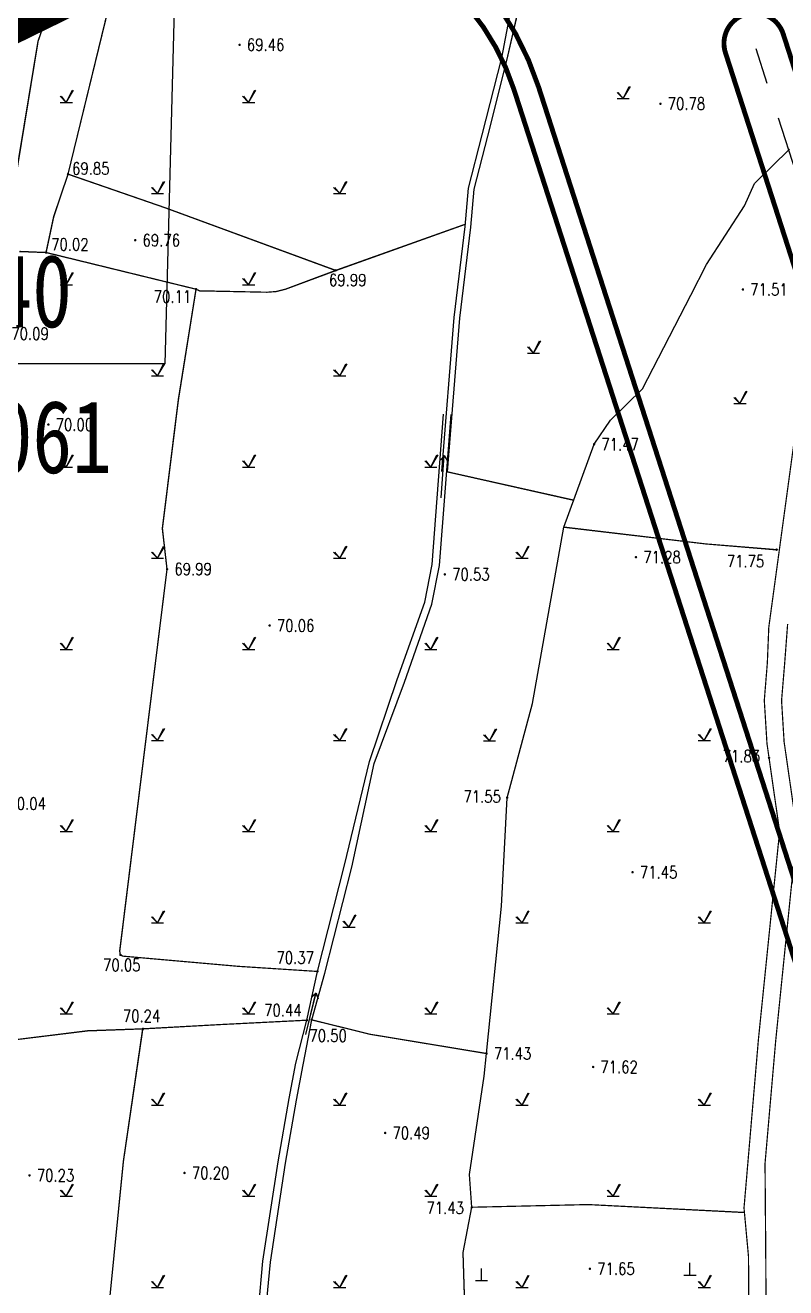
# Model space of a CAD drawing. Extents: x 10519 to 17598, y -625 to 2857.
# Drawn here: x 13900.7 to 13963.3, y 422 to 525.9 of the extents above; entities that cross this region are included whole.
import ezdxf
from ezdxf.enums import TextEntityAlignment as Align

# ---------------------------------------------------------------- set-up
doc = ezdxf.new("R2010")
doc.units = 0
doc.header["$MEASUREMENT"] = 0
for name, pattern in [('CENTER', [2, 1.25, -0.25, 0.25, -0.25]), ('CENTERX2', [4, 2.5, -0.5, 0.5, -0.5]), ('L94', [8, 5, -1.5, 0, -1.5]), ('X3', [5, 4, -1])]:
    doc.linetypes.add(name, pattern=pattern)
doc.layers.get('0').update_dxf_attribs({"linetype": 'CONTINUOUS'})
for name, color, linetype in [('00000衢化东路中线', 1, 'CENTER'), ('00000道路边线', 2, 'CONTINUOUS'), ('0000原地形', 252, 'CONTINUOUS'), ('ASSIST', 252, 'CONTINUOUS'), ('DM-坐标', 7, 'CONTINUOUS'), ('GCD', 224, 'CONTINUOUS'), ('JZD', 1, 'CONTINUOUS')]:
    doc.layers.add(name, color=color, linetype=linetype)
doc.styles.add('DIMST', font='SimSun.ttf', dxfattribs={"width": 0.8})
doc.styles.add('HZ', font='txt8.shx', dxfattribs={"width": 0.8, "bigfont": 'hz.shx'})
doc.linetypes.add('10421', pattern='A,2,[150,AAA.SHX,S=1,R=0,X=0,Y=1],1e-11', length=2)

# ---------------------------------------------------------------- blocks, each defined once
blk = doc.blocks.new('GC200')
at = {"linetype": 'Continuous', "const_width": 0.2, "flags": 128}
blk.add_lwpolyline([(-0.1, 0, 1), (0.1, 0, 1)], format="xyb", close=True, dxfattribs=at)
blk = doc.blocks.new('GC111')
for p, q in [((-1, 0), (1, 0)), ((0, 0), (0, 2))]:
    blk.add_line(p, q)
blk = doc.blocks.new('gc123')
for p, q in [((-1, 0), (1, 0)), ((0, 0), (-0.8, 1)), ((0, 0), (1.2, 2))]:
    blk.add_line(p, q)
blk = doc.blocks.new('gc086')
for p, q in [((0, 0), (7, 0)), ((7, 0), (6.18, 0.57)), ((7, 0), (6.18, -0.57))]:
    blk.add_line(p, q)

msp = doc.modelspace()

# ---------------------------------------------------------------- linework, layer by layer
at = {"layer": '00000衢化东路中线', "color": 6, "linetype": 'CENTERX2', "ltscale": 6}
msp.add_line((13996.71, 412.62), (13808.05, 997.85), dxfattribs=at)
at = {"layer": '00000道路边线', "const_width": 0.4}
for points in [[(13949.57, 7.08), (13982.27, 5.63, 0.427199), (14008.38, 30.61), (14008.38, 223.92, 0.078123), (13979.58, 407.1), (13942.92, 520.81, 0.456777), (13908.14, 535.6), (13803.04, 484.18), (13650.73, 409.67, -0.033896), (13609.6, 392.18), (12970.08, 170, 0.48251), (12960.76, 143.41, -0.48251), (12970.08, 170)], [(14006.38, 20.81), (14006.38, 223.92, 0.078123), (13977.68, 406.48), (13940.89, 520.61, 0.456777), (13913.06, 532.44), (13804.06, 479.12), (13652.96, 405.2, -0.033868), (13611.24, 387.46)], [(13958.29, 523.65), (13994.33, 411.85, -0.078123), (14023.88, 223.92), (14023.88, 36.68, 1), (14028.88, 36.68), (14028.88, 223.92, 0.078123), (13999.09, 413.39), (13963.05, 525.18, 1.000006), (13958.29, 523.65)]]:
    msp.add_lwpolyline(points, format="xyb", dxfattribs=at)
at = {"layer": '0000原地形', "linetype": 'Continuous'}
for p, q in [((13901.73, 524.59, 69.82), (13907.08, 540.07, 69.82)), ((13904.19, 513.66, 70.01), (13908.36, 530.73, 70.01)), ((13939.88, 523.23), (13940.81, 528.17)), ((13939.88, 523.23), (13940.81, 528.17)), ((13940.34, 523.12, 70.22), (13941.5, 528.25, 70.22)), ((13940.34, 523.12, 70.22), (13941.5, 528.25, 70.22)), ((13899.03, 508.12, 70.08), (13901.73, 524.59, 70.08)), ((13938.28, 516.9), (13939.88, 523.23)), ((13938.28, 516.9), (13939.88, 523.23)), ((13938.73, 516.79, 70.22), (13940.34, 523.12, 70.22)), ((13938.73, 516.79, 70.22), (13940.34, 523.12, 70.22)), ((13937.15, 512.51), (13938.28, 516.9)), ((13937.15, 512.51), (13938.28, 516.9)), ((13937.61, 512.43, 70.22), (13938.73, 516.79, 70.22)), ((13937.61, 512.43, 70.22), (13938.73, 516.79, 70.22)), ((13903.02, 510.16, 70.01), (13904.19, 513.66, 70.01)), ((13904.19, 513.66, 69.85), (13912.22, 510.88, 69.85)), ((13936.88, 509.35), (13937.15, 512.51)), ((13936.88, 509.35), (13937.15, 512.51)), ((13937.34, 509.3, 70.22), (13937.61, 512.43, 70.22)), ((13937.34, 509.3, 70.22), (13937.61, 512.43, 70.22)), ((13902.39, 507.21, 70.01), (13903.02, 510.16, 70.01)), ((13912.22, 510.88, 69.85), (13926.22, 505.74, 69.85)), ((13926.22, 505.74, 69.95), (13936.89, 509.54, 69.95)), ((13935.98, 501.86), (13936.88, 509.35)), ((13935.98, 501.86), (13936.88, 509.35)), ((13936.44, 501.81, 70.22), (13937.34, 509.3, 70.22)), ((13936.44, 501.81, 70.22), (13937.34, 509.3, 70.22)), ((13900.2, 507.3, 70.01), (13902.39, 507.21, 70.01)), ((13902.39, 507.21, 70.01), (13914.73, 504.19, 70.01)), ((13922.08, 504.19, 69.95), (13926.22, 505.74, 69.95)), ((13913.28, 495.11, 69.95), (13914.73, 504.19, 69.95)), ((13914.73, 504.19, 69.95), (13915.01, 504.06, 69.95)), ((13915.01, 504.06, 69.95), (13920.57, 503.94, 69.95)), ((13920.57, 503.94, 69.95), (13921.32, 504, 69.95)), ((13921.32, 504, 69.95), (13922.08, 504.19, 69.95)), ((13934.96, 489.2), (13935.98, 501.86)), ((13934.96, 489.2), (13935.98, 501.86)), ((13935.43, 489.16, 70.22), (13936.44, 501.81, 70.22)), ((13935.43, 489.16, 70.22), (13936.44, 501.81, 70.22)), ((13911.96, 484.5, 69.95), (13913.28, 495.11, 69.95)), ((13934.15, 481.53, 71.14), (13935.09, 493.91, 71.14)), ((13934.77, 481.45), (13935.71, 493.87)), ((13935.43, 489.16, 70.22), (13945.79, 486.84, 70.22)), ((13935.43, 489.16, 70.22), (13945.79, 486.84, 70.22)), ((13912.34, 481.16, 70.37), (13911.96, 484.5, 70.37)), ((13944.98, 484.62, 71.46), (13956.69, 483.23, 71.46)), ((13944.98, 484.62, 71.46), (13956.69, 483.23, 71.46)), ((13956.69, 483.23, 71.46), (13962.51, 482.76, 71.46)), ((13956.69, 483.23, 71.46), (13962.51, 482.76, 71.46)), ((13908.45, 449.73, 70.37), (13912.34, 481.16, 70.37)), ((13933.54, 478.44, 71.14), (13934.15, 481.53, 71.14)), ((13934.14, 478.27), (13934.77, 481.45)), ((13931.28, 472.07, 71.14), (13933.54, 478.44, 71.14)), ((13931.87, 471.87), (13934.14, 478.27)), ((13928.99, 465.32, 71.14), (13931.28, 472.07, 71.14)), ((13929.39, 465.17), (13931.87, 471.87)), ((13926.93, 456.79, 71.14), (13928.99, 465.32, 71.14)), ((13927.54, 456.64), (13929.39, 465.17)), ((13924.72, 448.06, 71.14), (13926.93, 456.79, 71.14)), ((13925.33, 447.92), (13927.54, 456.64)), ((13908.5, 449.43, 70.37), (13908.45, 449.73, 70.37)), ((13908.68, 449.32, 70.37), (13908.5, 449.43, 70.37)), ((13918.21, 448.48, 70.37), (13908.68, 449.32, 70.37)), ((13924.72, 448.06, 70.37), (13918.21, 448.48, 70.37)), ((13923.85, 444.05, 71.14), (13924.72, 448.06, 71.14)), ((13924.24, 444.08), (13925.33, 447.92)), ((13910.35, 443.34, 70.37), (13916.73, 443.69, 70.37)), ((13916.73, 443.69, 70.37), (13923.85, 444.05, 70.37)), ((13922.94, 440.52, 71.14), (13923.85, 444.05, 71.14)), ((13923.55, 440.39), (13924.24, 444.08)), ((13924.24, 444.08), (13929.05, 442.89)), ((13897.91, 442.2, 70.37), (13905.8, 443.18, 70.37)), ((13905.8, 443.18, 70.37), (13910.35, 443.34, 70.37)), ((13908.75, 432.43, 68.77), (13910.35, 443.34, 68.77)), ((13929.05, 442.89), (13938.63, 441.31)), ((13922.38, 437.6, 71.14), (13922.94, 440.52, 71.14)), ((13923, 437.48), (13923.55, 440.39)), ((13921.47, 432.4, 71.14), (13922.38, 437.6, 71.14)), ((13922.09, 432.3), (13923, 437.48)), ((13907.59, 420.81, 68.77), (13908.75, 432.43, 68.77)), ((13920.23, 424.22, 71.14), (13921.47, 432.4, 71.14)), ((13920.85, 424.14), (13922.09, 432.3)), ((13937.42, 428.66, 71.4), (13947, 428.88, 71.4)), ((13947, 428.88, 71.4), (13959.9, 428.23, 71.4)), ((13919.86, 420.21, 71.14), (13920.23, 424.22, 71.14)), ((13920.48, 420.16), (13920.85, 424.14))]:
    msp.add_line(p, q, dxfattribs=at)
at = {"layer": '0000原地形'}
for p, q in [((13904.05, 519.56), (13904.55, 520.56)), ((13919.05, 519.56), (13919.55, 520.56)), ((13949.87, 519.87), (13950.37, 520.87)), ((13949.87, 519.87), (13950.37, 520.87)), ((13903.55, 520.06), (13904.05, 519.56)), ((13903.55, 519.56), (13904.55, 519.56)), ((13918.55, 520.06), (13919.05, 519.56)), ((13918.55, 519.56), (13919.55, 519.56)), ((13949.37, 520.37), (13949.87, 519.87)), ((13949.37, 520.37), (13949.87, 519.87)), ((13949.37, 519.87), (13950.37, 519.87)), ((13949.37, 519.87), (13950.37, 519.87)), ((13911.05, 512.56), (13911.55, 512.06)), ((13911.55, 512.06), (13912.05, 513.06)), ((13926.05, 512.56), (13926.55, 512.06)), ((13926.55, 512.06), (13927.05, 513.06)), ((13911.05, 512.06), (13912.05, 512.06)), ((13926.05, 512.06), (13927.05, 512.06)), ((13903.55, 505.06), (13904.05, 504.56)), ((13904.05, 504.56), (13904.55, 505.56)), ((13918.55, 505.06), (13919.05, 504.56)), ((13919.05, 504.56), (13919.55, 505.56)), ((13903.55, 504.56), (13904.55, 504.56)), ((13918.55, 504.56), (13919.55, 504.56)), ((13942.5, 498.94), (13943, 499.94)), ((13942.5, 498.94), (13943, 499.94)), ((13942, 499.44), (13942.5, 498.94)), ((13942, 499.44), (13942.5, 498.94)), ((13942, 498.94), (13943, 498.94)), ((13942, 498.94), (13943, 498.94)), ((13911.05, 497.56), (13911.55, 497.06)), ((13911.55, 497.06), (13912.05, 498.06)), ((13926.05, 497.56), (13926.55, 497.06)), ((13926.55, 497.06), (13927.05, 498.06)), ((13911.05, 497.06), (13912.05, 497.06)), ((13926.05, 497.06), (13927.05, 497.06)), ((13959.49, 494.79), (13959.99, 495.79)), ((13959.49, 494.79), (13959.99, 495.79)), ((13958.99, 495.29), (13959.49, 494.79)), ((13958.99, 495.29), (13959.49, 494.79)), ((13958.99, 494.79), (13959.99, 494.79)), ((13958.99, 494.79), (13959.99, 494.79)), ((13904.05, 489.56), (13904.55, 490.56)), ((13919.05, 489.56), (13919.55, 490.56)), ((13934.05, 489.56), (13934.55, 490.56)), ((13935.14, 490.52), (13934.83, 490.13)), ((13934.89, 487.03), (13935.14, 490.52)), ((13935.14, 490.52), (13935.4, 490.09)), ((13903.55, 490.06), (13904.05, 489.56)), ((13903.55, 489.56), (13904.55, 489.56)), ((13918.55, 490.06), (13919.05, 489.56)), ((13918.55, 489.56), (13919.55, 489.56)), ((13933.55, 490.06), (13934.05, 489.56)), ((13933.55, 489.56), (13934.55, 489.56)), ((13911.55, 482.06), (13912.05, 483.06)), ((13926.55, 482.06), (13927.05, 483.06)), ((13941.55, 482.06), (13942.05, 483.06)), ((13911.05, 482.56), (13911.55, 482.06)), ((13911.05, 482.06), (13912.05, 482.06)), ((13926.05, 482.56), (13926.55, 482.06)), ((13926.05, 482.06), (13927.05, 482.06)), ((13941.05, 482.56), (13941.55, 482.06)), ((13941.05, 482.06), (13942.05, 482.06)), ((13903.55, 475.06), (13904.05, 474.56)), ((13904.05, 474.56), (13904.55, 475.56)), ((13918.55, 475.06), (13919.05, 474.56)), ((13919.05, 474.56), (13919.55, 475.56)), ((13933.55, 475.06), (13934.05, 474.56)), ((13934.05, 474.56), (13934.55, 475.56)), ((13948.55, 475.06), (13949.05, 474.56)), ((13949.05, 474.56), (13949.55, 475.56)), ((13903.55, 474.56), (13904.55, 474.56)), ((13918.55, 474.56), (13919.55, 474.56)), ((13933.55, 474.56), (13934.55, 474.56)), ((13948.55, 474.56), (13949.55, 474.56)), ((13911.05, 467.56), (13911.55, 467.06)), ((13911.55, 467.06), (13912.05, 468.06)), ((13926.05, 467.56), (13926.55, 467.06)), ((13926.55, 467.06), (13927.05, 468.06)), ((13938.38, 467.53), (13938.88, 467.03)), ((13938.88, 467.03), (13939.38, 468.03)), ((13956.05, 467.56), (13956.55, 467.06)), ((13956.55, 467.06), (13957.05, 468.06)), ((13911.05, 467.06), (13912.05, 467.06)), ((13926.05, 467.06), (13927.05, 467.06)), ((13938.38, 467.03), (13939.38, 467.03)), ((13956.05, 467.06), (13957.05, 467.06)), ((13904.05, 459.56), (13904.55, 460.56)), ((13919.05, 459.56), (13919.55, 460.56)), ((13934.05, 459.56), (13934.55, 460.56)), ((13949.05, 459.56), (13949.55, 460.56)), ((13903.55, 460.06), (13904.05, 459.56)), ((13903.55, 459.56), (13904.55, 459.56)), ((13918.55, 460.06), (13919.05, 459.56)), ((13918.55, 459.56), (13919.55, 459.56)), ((13933.55, 460.06), (13934.05, 459.56)), ((13933.55, 459.56), (13934.55, 459.56)), ((13948.55, 460.06), (13949.05, 459.56)), ((13948.55, 459.56), (13949.55, 459.56)), ((13911.55, 452.06), (13912.05, 453.06)), ((13941.55, 452.06), (13942.05, 453.06)), ((13956.55, 452.06), (13957.05, 453.06)), ((13911.05, 452.56), (13911.55, 452.06)), ((13911.05, 452.06), (13912.05, 452.06)), ((13926.81, 452.21), (13927.31, 451.71)), ((13927.31, 451.71), (13927.81, 452.71)), ((13941.05, 452.56), (13941.55, 452.06)), ((13941.05, 452.06), (13942.05, 452.06)), ((13956.05, 452.56), (13956.55, 452.06)), ((13956.05, 452.06), (13957.05, 452.06)), ((13926.81, 451.71), (13927.81, 451.71)), ((13923.77, 442.86), (13924.6, 446.26)), ((13924.6, 446.26), (13924.23, 445.93)), ((13924.6, 446.26), (13924.78, 445.8)), ((13903.55, 445.06), (13904.05, 444.56)), ((13904.05, 444.56), (13904.55, 445.56)), ((13918.55, 445.06), (13919.05, 444.56)), ((13919.05, 444.56), (13919.55, 445.56)), ((13933.55, 445.06), (13934.05, 444.56)), ((13934.05, 444.56), (13934.55, 445.56)), ((13948.55, 445.06), (13949.05, 444.56)), ((13949.05, 444.56), (13949.55, 445.56)), ((13903.55, 444.56), (13904.55, 444.56)), ((13918.55, 444.56), (13919.55, 444.56)), ((13933.55, 444.56), (13934.55, 444.56)), ((13948.55, 444.56), (13949.55, 444.56)), ((13911.05, 437.56), (13911.55, 437.06)), ((13911.55, 437.06), (13912.05, 438.06)), ((13926.05, 437.56), (13926.55, 437.06)), ((13926.55, 437.06), (13927.05, 438.06)), ((13941.05, 437.56), (13941.55, 437.06)), ((13941.55, 437.06), (13942.05, 438.06)), ((13956.05, 437.56), (13956.55, 437.06)), ((13956.55, 437.06), (13957.05, 438.06)), ((13911.05, 437.06), (13912.05, 437.06)), ((13926.05, 437.06), (13927.05, 437.06)), ((13941.05, 437.06), (13942.05, 437.06)), ((13956.05, 437.06), (13957.05, 437.06)), ((13903.55, 430.06), (13904.05, 429.56)), ((13904.05, 429.56), (13904.55, 430.56)), ((13918.55, 430.06), (13919.05, 429.56)), ((13919.05, 429.56), (13919.55, 430.56)), ((13933.55, 430.06), (13934.05, 429.56)), ((13934.05, 429.56), (13934.55, 430.56)), ((13948.55, 430.06), (13949.05, 429.56)), ((13949.05, 429.56), (13949.55, 430.56)), ((13903.55, 429.56), (13904.55, 429.56)), ((13918.55, 429.56), (13919.55, 429.56)), ((13933.55, 429.56), (13934.55, 429.56)), ((13948.55, 429.56), (13949.55, 429.56)), ((13911.55, 422.06), (13912.05, 423.06)), ((13926.55, 422.06), (13927.05, 423.06)), ((13941.55, 422.06), (13942.05, 423.06)), ((13956.55, 422.06), (13957.05, 423.06)), ((13911.05, 422.56), (13911.55, 422.06)), ((13911.05, 422.06), (13912.05, 422.06)), ((13926.05, 422.56), (13926.55, 422.06)), ((13926.05, 422.06), (13927.05, 422.06)), ((13941.05, 422.56), (13941.55, 422.06)), ((13941.05, 422.06), (13942.05, 422.06)), ((13956.05, 422.56), (13956.55, 422.06)), ((13956.05, 422.06), (13957.05, 422.06))]:
    msp.add_line(p, q, dxfattribs=at)
at = {"layer": '0000原地形', "linetype": '10421'}
for p, q in [((13960.68, 512.9, 71.19), (13963.56, 515.71, 71.19)), ((13960.68, 512.9, 71.19), (13963.56, 515.71, 71.19)), ((13959.87, 511.05, 71.19), (13960.68, 512.9, 71.19)), ((13959.87, 511.05, 71.19), (13960.68, 512.9, 71.19)), ((13956.72, 506.23, 71.19), (13959.87, 511.05, 71.19)), ((13956.72, 506.23, 71.19), (13959.87, 511.05, 71.19)), ((13955.44, 503.7, 71.19), (13956.72, 506.23, 71.19)), ((13955.44, 503.7, 71.19), (13956.72, 506.23, 71.19)), ((13951.47, 495.98, 71.19), (13955.44, 503.7, 71.19)), ((13951.47, 495.98, 71.19), (13955.44, 503.7, 71.19)), ((13948.84, 493.42, 71.19), (13951.47, 495.98, 71.19)), ((13948.84, 493.42, 71.19), (13951.47, 495.98, 71.19)), ((13947.48, 491.43, 71.19), (13948.84, 493.42, 71.19)), ((13947.48, 491.43, 71.19), (13948.84, 493.42, 71.19)), ((13944.98, 484.62, 71.19), (13947.48, 491.43, 71.19)), ((13944.98, 484.62, 71.19), (13947.48, 491.43, 71.19)), ((13942.4, 470.11, 71.4), (13944.98, 484.62, 71.4)), ((13940.33, 462.35, 71.4), (13942.4, 470.11, 71.4)), ((13939.87, 453.44, 71.4), (13940.33, 462.35, 71.4)), ((13938.63, 441.31, 71.4), (13939.87, 453.44, 71.4)), ((13938.43, 439.45, 71.4), (13938.63, 441.31, 71.4)), ((13937.24, 431.36, 71.4), (13938.43, 439.45, 71.4)), ((13937.42, 428.66, 71.4), (13937.24, 431.36, 71.4)), ((13936.7, 424.95, 71.4), (13937.42, 428.66, 71.4)), ((13936.92, 417.86, 71.4), (13936.7, 424.95, 71.4))]:
    msp.add_line(p, q, dxfattribs=at)
at = {"layer": '0000原地形', "linetype": 'X3', "const_width": 0.1, "flags": 128}
msp.add_lwpolyline([(13961.86, 476.38), (13964.78, 497.79), (13967.26, 510.08), (13967.52, 512.05), (13967.38, 514.24)], dxfattribs=at)
msp.add_lwpolyline([(13961.86, 476.38), (13964.78, 497.79), (13967.26, 510.08), (13967.52, 512.05), (13967.38, 514.24)], dxfattribs=at)
at = {"layer": '0000原地形', "linetype": 'Continuous', "const_width": 0.1, "flags": 128}
msp.add_lwpolyline([(13937.07, 327.91), (13939.41, 331.67), (13944.07, 337.95), (13947.32, 342.38), (13948.92, 343.9), (13949.7, 345.82), (13950.11, 347.06), (13950.57, 349.2), (13951.32, 360.61), (13952.84, 367.98), (13953.69, 370.21), (13954.83, 374.43), (13955.79, 379.12), (13957.87, 391.44), (13959.41, 402.86), (13960.26, 413.14), (13960.19, 424.6), (13959.82, 428.6), (13961.01, 442.51), (13962.75, 459.58), (13961.71, 466.81), (13961.49, 470.36), (13961.74, 473.44), (13961.86, 476.38)], dxfattribs=at)
msp.add_lwpolyline([(13937.07, 327.91), (13939.41, 331.67), (13944.07, 337.95), (13947.32, 342.38), (13948.92, 343.9), (13949.7, 345.82), (13950.11, 347.06), (13950.57, 349.2), (13951.32, 360.61), (13952.84, 367.98), (13953.69, 370.21), (13954.83, 374.43), (13955.79, 379.12), (13957.87, 391.44), (13959.41, 402.86), (13960.26, 413.14), (13960.19, 424.6), (13959.82, 428.6), (13961.01, 442.51), (13962.75, 459.58), (13961.71, 466.81), (13961.49, 470.36), (13961.74, 473.44), (13961.86, 476.38)], dxfattribs=at)
at = {"layer": '0000原地形', "linetype": 'X3', "const_width": 0.1, "elevation": 71.61, "flags": 128}
msp.add_lwpolyline([(13938.28, 327.16), (13940.58, 330.87), (13945.19, 337.06), (13948.7, 341.22), (13950.17, 343.2), (13951.03, 345.33), (13951.48, 346.69), (13951.98, 349), (13952.73, 360.41), (13954.2, 367.58), (13955.04, 369.77), (13956.21, 374.1), (13957.19, 378.86), (13959.28, 391.23), (13960.62, 402.09), (13961.68, 413.08), (13961.61, 424.61), (13961.55, 432.26), (13962.43, 442.38), (13964.18, 459.61), (13963.12, 466.95), (13962.91, 470.35), (13963.16, 473.33), (13963.41, 476.64)], dxfattribs=at)
msp.add_lwpolyline([(13938.28, 327.16), (13940.58, 330.87), (13945.19, 337.06), (13948.7, 341.22), (13950.17, 343.2), (13951.03, 345.33), (13951.48, 346.69), (13951.98, 349), (13952.73, 360.41), (13954.2, 367.58), (13955.04, 369.77), (13956.21, 374.1), (13957.19, 378.86), (13959.28, 391.23), (13960.62, 402.09), (13961.68, 413.08), (13961.61, 424.61), (13961.55, 432.26), (13962.43, 442.38), (13964.18, 459.61), (13963.12, 466.95), (13962.91, 470.35), (13963.16, 473.33), (13963.41, 476.64)], dxfattribs=at)
at = {"layer": 'ASSIST', "color": 252, "flags": 128}
for points in [[(13934.96, 489.2), (13935.98, 501.86), (13936.88, 509.35), (13937.15, 512.51), (13938.28, 516.9), (13939.88, 523.23), (13940.81, 528.17), (13941.16, 532.13), (13940.49, 539.49), (13940.83, 546.77), (13941.51, 552.22), (13946.11, 564.12)], [(13944.98, 484.62), (13947.48, 491.43), (13948.84, 493.42), (13951.47, 495.98), (13955.44, 503.7), (13956.72, 506.23), (13959.87, 511.05), (13960.68, 512.9), (13963.56, 515.71)], [(13931.35, 380.15), (13921.19, 383.83), (13921.52, 389.83), (13921.63, 395.8), (13921.43, 401.97), (13920.31, 408.87), (13920.1, 414.29), (13920.48, 420.16), (13920.85, 424.14), (13922.09, 432.3), (13923, 437.48), (13923.55, 440.39), (13924.24, 444.08), (13925.33, 447.92), (13927.54, 456.64), (13929.39, 465.17), (13931.87, 471.87), (13934.14, 478.27), (13934.77, 481.45), (13935.71, 493.87)], [(13930.39, 375.37), (13932.98, 380.66), (13934.31, 388.14), (13935.14, 395.83), (13935.63, 401.6), (13935.6, 407.64), (13936.88, 413.12), (13936.92, 417.86), (13936.7, 424.95), (13937.42, 428.66), (13937.24, 431.36), (13938.43, 439.45), (13938.63, 441.31), (13939.87, 453.44), (13940.33, 462.35), (13942.4, 470.11), (13944.98, 484.62)]]:
    msp.add_lwpolyline(points, dxfattribs=at)
for points, elevation in [([(13935.43, 489.16), (13936.44, 501.81), (13937.34, 509.3), (13937.61, 512.43), (13938.73, 516.79), (13940.34, 523.12), (13941.5, 528.25), (13941.63, 532.14), (13940.96, 539.5), (13941.3, 546.73), (13941.96, 552.11), (13946.55, 563.95)], 70.22), ([(13919.86, 420.21), (13920.23, 424.22), (13921.47, 432.4), (13922.38, 437.6), (13922.94, 440.52), (13923.85, 444.05), (13924.72, 448.06), (13926.93, 456.79), (13928.99, 465.32), (13931.28, 472.07), (13933.54, 478.44), (13934.15, 481.53), (13935.09, 493.91)], 71.14)]:
    msp.add_lwpolyline(points, dxfattribs=dict(at, elevation=elevation))
at = {"layer": 'ASSIST', "color": 252, "const_width": 0.1, "flags": 128}
for points, elevation in [([(13901.73, 524.59), (13907.08, 540.07), (13910.42, 550.94)], 69.82), ([(13902.39, 507.21), (13903.02, 510.16), (13904.19, 513.66), (13908.36, 530.73), (13910.52, 538.9)], 70.01), ([(13899.14, 507.65), (13899.03, 508.12), (13901.73, 524.59)], 70.08), ([(13904.19, 513.66), (13912.22, 510.88), (13926.22, 505.74)], 69.85), ([(13911.96, 484.5), (13913.28, 495.11), (13914.73, 504.19), (13915.01, 504.06), (13920.57, 503.94), (13921.32, 504), (13922.08, 504.19), (13926.22, 505.74), (13936.89, 509.54)], 69.95), ([(13900.2, 507.3), (13902.39, 507.21), (13914.73, 504.19)], 70.01), ([(13935.43, 489.16), (13945.79, 486.84)], 70.22), ([(13924.72, 448.06), (13918.21, 448.48), (13908.68, 449.32), (13908.5, 449.43), (13908.45, 449.73), (13912.34, 481.16), (13911.96, 484.5)], 70.37), ([(13944.98, 484.62), (13956.69, 483.23), (13962.51, 482.76)], 71.46), ([(13938.28, 327.16), (13940.58, 330.87), (13945.19, 337.06), (13948.7, 341.22), (13950.17, 343.2), (13951.03, 345.33), (13951.48, 346.69), (13951.98, 349), (13952.73, 360.41), (13954.2, 367.58), (13955.04, 369.77), (13956.21, 374.1), (13957.19, 378.86), (13959.28, 391.23), (13960.62, 402.09), (13961.68, 413.08), (13961.61, 424.61), (13961.55, 432.26), (13962.43, 442.38), (13964.18, 459.61), (13963.12, 466.95), (13962.91, 470.35), (13963.16, 473.33), (13963.41, 476.64)], 71.61), ([(13897.91, 442.2), (13905.8, 443.18), (13910.35, 443.34), (13916.73, 443.69), (13923.85, 444.05)], 70.37), ([(13896.51, 421.04), (13902.84, 420.94), (13907.59, 420.81), (13908.75, 432.43), (13910.35, 443.34)], 68.77), ([(13937.42, 428.66), (13947, 428.88), (13959.9, 428.23)], 71.4)]:
    msp.add_lwpolyline(points, dxfattribs=dict(at, elevation=elevation))
for points in [[(13961.86, 476.38), (13964.78, 497.79), (13967.26, 510.08), (13967.52, 512.05), (13967.38, 514.24)], [(13937.07, 327.91), (13939.41, 331.67), (13944.07, 337.95), (13947.32, 342.38), (13948.92, 343.9), (13949.7, 345.82), (13950.11, 347.06), (13950.57, 349.2), (13951.32, 360.61), (13952.84, 367.98), (13953.69, 370.21), (13954.83, 374.43), (13955.79, 379.12), (13957.87, 391.44), (13959.41, 402.86), (13960.26, 413.14), (13960.19, 424.6), (13959.82, 428.6), (13961.01, 442.51), (13962.75, 459.58), (13961.71, 466.81), (13961.49, 470.36), (13961.74, 473.44), (13961.86, 476.38)], [(13924.24, 444.08), (13929.05, 442.89), (13938.63, 441.31)]]:
    msp.add_lwpolyline(points, dxfattribs=at)
at = {"layer": 'DM-坐标', "linetype": 'ByBlock'}
msp.add_line((13912.15, 498.06), (13868.28, 498.06), dxfattribs=at)
msp.add_lwpolyline([(13913.06, 532.44), (13912.15, 498.06)], dxfattribs=at)
at = {"layer": 'JZD', "linetype": 'L94', "ltscale": 2, "flags": 128}
msp.add_lwpolyline([(13268.34, 851.36, 3, 3, 0), (13248.54, 838.27, 3, 3, 0), (13558.91, 369.28, 3, 3, 0), (13611.24, 387.46, 3, 3, 0.033868), (13652.96, 405.2, 3, 3, 0), (13913.06, 532.44, 3, 3, 0), (13894.6, 572.84, 3, 3, 0), (13860.14, 593.14, 3, 3, 0), (13886.5, 637.91, 3, 3, 0.035272), (13890.89, 646.74, 3, 3, 0), (13896.13, 659.44, 3, 3, 0), (13836.59, 844.12, 3, 3, 0), (13693.23, 768.68, 3, 3, 0), (13683.08, 774.5, 3, 3, 0), (13430.04, 607.03, 3, 3, 0), (13268.34, 851.36, 0, 0, 0)], format="xyseb", dxfattribs=at)

# ---------------------------------------------------------------- block references
at = {"layer": '0000原地形', "linetype": 'Continuous', "xscale": 0.5, "yscale": 0.5}
for p in [(13955.37, 423.08, 71.67), (13938.22, 422.62, 71.48)]:
    msp.add_blockref('GC111', p, dxfattribs=at)
at = {"layer": 'ASSIST', "color": 252}
ref = msp.add_blockref('GC200', (13918.31, 524.3, 69.45), dxfattribs=dict(at, xscale=0.5, yscale=0.5, zscale=0.5))
ref.add_attrib('height', '69.46', dxfattribs={"layer": 'GCD', "linetype": 'Continuous', "height": 1, "style": 'HZ', "width": 0.8}).set_placement((13918.91, 524.3, 69.45), align=Align.MIDDLE_LEFT)
at = {"layer": 'ASSIST', "color": 252, "xscale": 0.5, "yscale": 0.5}
for name, p in [('gc123', (13904.05, 519.56)), ('gc123', (13919.05, 519.56)), ('gc123', (13949.87, 519.87)), ('gc123', (13911.55, 512.06)), ('gc123', (13926.55, 512.06)), ('gc123', (13904.05, 504.56)), ('gc123', (13919.05, 504.56)), ('gc123', (13942.5, 498.94)), ('gc123', (13911.55, 497.06)), ('gc123', (13926.55, 497.06)), ('gc123', (13959.49, 494.79)), ('gc123', (13904.05, 489.56)), ('gc123', (13919.05, 489.56)), ('gc123', (13934.05, 489.56)), ('gc123', (13911.55, 482.06)), ('gc123', (13926.55, 482.06)), ('gc123', (13941.55, 482.06)), ('gc123', (13904.05, 474.56)), ('gc123', (13919.05, 474.56)), ('gc123', (13934.05, 474.56)), ('gc123', (13949.05, 474.56)), ('gc123', (13911.55, 467.06)), ('gc123', (13926.55, 467.06)), ('gc123', (13938.88, 467.03)), ('gc123', (13956.55, 467.06)), ('gc123', (13904.05, 459.56)), ('gc123', (13919.05, 459.56)), ('gc123', (13934.05, 459.56)), ('gc123', (13949.05, 459.56)), ('gc123', (13911.55, 452.06)), ('gc123', (13941.55, 452.06)), ('gc123', (13956.55, 452.06)), ('gc123', (13927.31, 451.71)), ('gc123', (13904.05, 444.56)), ('gc123', (13919.05, 444.56)), ('gc123', (13934.05, 444.56)), ('gc123', (13949.05, 444.56)), ('gc123', (13911.55, 437.06)), ('gc123', (13926.55, 437.06)), ('gc123', (13941.55, 437.06)), ('gc123', (13956.55, 437.06)), ('gc123', (13904.05, 429.56)), ('gc123', (13919.05, 429.56)), ('gc123', (13934.05, 429.56)), ('gc123', (13949.05, 429.56)), ('GC111', (13955.37, 423.08, 71.67)), ('gc123', (13911.55, 422.06)), ('gc123', (13926.55, 422.06)), ('GC111', (13938.22, 422.62, 71.48)), ('gc123', (13941.55, 422.06)), ('gc123', (13956.55, 422.06))]:
    msp.add_blockref(name, p, dxfattribs=at)
at = {"layer": 'ASSIST', "color": 252}
ref = msp.add_blockref('GC200', (13952.94, 519.45, 70.78), dxfattribs=dict(at, xscale=0.5, yscale=0.5, zscale=0.5))
ref.add_attrib('height', '70.78', dxfattribs={"layer": 'GCD', "linetype": 'Continuous', "height": 1, "style": 'HZ', "width": 0.8}).set_placement((13953.54, 519.45, 70.78), align=Align.MIDDLE_LEFT)
ref = msp.add_blockref('GC200', (13904.19, 513.66, 69.85), dxfattribs=dict(at, xscale=0.5, yscale=0.5, zscale=0.5))
ref.add_attrib('height', '69.85', dxfattribs={"layer": 'GCD', "linetype": 'Continuous', "height": 1, "style": 'HZ', "width": 0.8}).set_placement((13904.52, 514.12, 69.85), align=Align.MIDDLE_LEFT)
ref = msp.add_blockref('GC200', (13902.39, 507.21, 70.02), dxfattribs=dict(at, xscale=0.5, yscale=0.5, zscale=0.5))
ref.add_attrib('height', '70.02', dxfattribs={"layer": 'GCD', "linetype": 'Continuous', "height": 1, "style": 'HZ', "width": 0.8}).set_placement((13902.8, 507.87, 70.02), align=Align.MIDDLE_LEFT)
ref = msp.add_blockref('GC200', (13909.72, 508.22, 69.75), dxfattribs=dict(at, xscale=0.5, yscale=0.5, zscale=0.5))
ref.add_attrib('height', '69.76', dxfattribs={"layer": 'GCD', "linetype": 'Continuous', "height": 1, "style": 'HZ', "width": 0.8}).set_placement((13910.32, 508.22, 69.75), align=Align.MIDDLE_LEFT)
ref = msp.add_blockref('GC200', (13926.22, 505.74, 69.99), dxfattribs=dict(at, xscale=0.5, yscale=0.5, zscale=0.5))
ref.add_attrib('height', '69.99', dxfattribs={"layer": 'GCD', "linetype": 'Continuous', "height": 1, "style": 'HZ', "width": 0.8}).set_placement((13925.66, 504.94, 69.99), align=Align.MIDDLE_LEFT)
ref = msp.add_blockref('GC200', (13914.73, 504.19, 70.11), dxfattribs=dict(at, xscale=0.5, yscale=0.5, zscale=0.5))
ref.add_attrib('height', '70.11', dxfattribs={"layer": 'GCD', "linetype": 'Continuous', "height": 1, "style": 'HZ', "width": 0.8}).set_placement((13911.24, 503.58, 70.11), align=Align.MIDDLE_LEFT)
ref = msp.add_blockref('GC200', (13959.73, 504.17, 71.51), dxfattribs=dict(at, xscale=0.5, yscale=0.5, zscale=0.5))
ref.add_attrib('height', '71.51', dxfattribs={"layer": 'GCD', "linetype": 'Continuous', "height": 1, "style": 'HZ', "width": 0.8}).set_placement((13960.33, 504.17, 71.51), align=Align.MIDDLE_LEFT)
ref = msp.add_blockref('GC200', (13898.92, 500.53, 70.08), dxfattribs=dict(at, xscale=0.5, yscale=0.5, zscale=0.5))
ref.add_attrib('height', '70.09', dxfattribs={"layer": 'GCD', "linetype": 'Continuous', "height": 1, "style": 'HZ', "width": 0.8}).set_placement((13899.52, 500.53, 70.08), align=Align.MIDDLE_LEFT)
ref = msp.add_blockref('GC200', (13902.57, 493.05, 70), dxfattribs=dict(at, xscale=0.5, yscale=0.5, zscale=0.5))
ref.add_attrib('height', '70.00', dxfattribs={"layer": 'GCD', "linetype": 'Continuous', "height": 1, "style": 'HZ', "width": 0.8}).set_placement((13903.17, 493.05, 70), align=Align.MIDDLE_LEFT)
ref = msp.add_blockref('GC200', (13947.48, 491.43, 71.47), dxfattribs=dict(at, xscale=0.5, yscale=0.5, zscale=0.5))
ref.add_attrib('height', '71.47', dxfattribs={"layer": 'GCD', "linetype": 'Continuous', "height": 1, "style": 'HZ', "width": 0.8}).set_placement((13948.08, 491.43, 71.47), align=Align.MIDDLE_LEFT)
at = {"layer": 'ASSIST', "color": 252, "yscale": 0.5, "zscale": 0.5}
for p, xscale, rotation in [((13934.89, 487.03), 0.500000000088788, 85.82003295391891), ((13923.77, 442.86), 0.5000000000544643, 76.34153563539533)]:
    msp.add_blockref('gc086', p, dxfattribs=dict(at, xscale=xscale, rotation=rotation))
at = {"layer": 'ASSIST', "color": 252}
ref = msp.add_blockref('GC200', (13950.93, 482.14, 71.28), dxfattribs=dict(at, xscale=0.5, yscale=0.5, zscale=0.5))
ref.add_attrib('height', '71.28', dxfattribs={"layer": 'GCD', "linetype": 'Continuous', "height": 1, "style": 'HZ', "width": 0.8}).set_placement((13951.53, 482.14, 71.28), align=Align.MIDDLE_LEFT)
ref = msp.add_blockref('GC200', (13962.51, 482.76, 71.75), dxfattribs=dict(at, xscale=0.5, yscale=0.5, zscale=0.5))
ref.add_attrib('height', '71.75', dxfattribs={"layer": 'GCD', "linetype": 'Continuous', "height": 1, "style": 'HZ', "width": 0.8}).set_placement((13958.4, 481.81, 71.75), align=Align.MIDDLE_LEFT)
ref = msp.add_blockref('GC200', (13912.34, 481.16, 69.98), dxfattribs=dict(at, xscale=0.5, yscale=0.5, zscale=0.5))
ref.add_attrib('height', '69.99', dxfattribs={"layer": 'GCD', "linetype": 'Continuous', "height": 1, "style": 'HZ', "width": 0.8}).set_placement((13912.94, 481.16, 69.98), align=Align.MIDDLE_LEFT)
ref = msp.add_blockref('GC200', (13935.2, 480.73, 70.53), dxfattribs=dict(at, xscale=0.5, yscale=0.5, zscale=0.5))
ref.add_attrib('height', '70.53', dxfattribs={"layer": 'GCD', "linetype": 'Continuous', "height": 1, "style": 'HZ', "width": 0.8}).set_placement((13935.8, 480.73, 70.53), align=Align.MIDDLE_LEFT)
ref = msp.add_blockref('GC200', (13920.78, 476.52, 70.06), dxfattribs=dict(at, xscale=0.5, yscale=0.5, zscale=0.5))
ref.add_attrib('height', '70.06', dxfattribs={"layer": 'GCD', "linetype": 'Continuous', "height": 1, "style": 'HZ', "width": 0.8}).set_placement((13921.38, 476.52, 70.06), align=Align.MIDDLE_LEFT)
ref = msp.add_blockref('GC200', (13961.88, 465.64, 71.83), dxfattribs=dict(at, xscale=0.5, yscale=0.5, zscale=0.5))
ref.add_attrib('height', '71.83', dxfattribs={"layer": 'GCD', "linetype": 'Continuous', "height": 1, "style": 'HZ', "width": 0.8}).set_placement((13958.06, 465.77, 71.83), align=Align.MIDDLE_LEFT)
ref = msp.add_blockref('GC200', (13898.69, 461.87, 70.04), dxfattribs=dict(at, xscale=0.5, yscale=0.5, zscale=0.5))
ref.add_attrib('height', '70.04', dxfattribs={"layer": 'GCD', "linetype": 'Continuous', "height": 1, "style": 'HZ', "width": 0.8}).set_placement((13899.29, 461.87, 70.04), align=Align.MIDDLE_LEFT)
ref = msp.add_blockref('GC200', (13940.33, 462.35, 71.55), dxfattribs=dict(at, xscale=0.5, yscale=0.5, zscale=0.5))
ref.add_attrib('height', '71.55', dxfattribs={"layer": 'GCD', "linetype": 'Continuous', "height": 1, "style": 'HZ', "width": 0.8}).set_placement((13936.73, 462.45, 71.55), align=Align.MIDDLE_LEFT)
ref = msp.add_blockref('GC200', (13950.65, 456.22, 71.45), dxfattribs=dict(at, xscale=0.5, yscale=0.5, zscale=0.5))
ref.add_attrib('height', '71.45', dxfattribs={"layer": 'GCD', "linetype": 'Continuous', "height": 1, "style": 'HZ', "width": 0.8}).set_placement((13951.25, 456.22, 71.45), align=Align.MIDDLE_LEFT)
ref = msp.add_blockref('GC200', (13908.5, 449.43, 70.05), dxfattribs=dict(at, xscale=0.5, yscale=0.5, zscale=0.5))
ref.add_attrib('height', '70.05', dxfattribs={"layer": 'GCD', "linetype": 'Continuous', "height": 1, "style": 'HZ', "width": 0.8}).set_placement((13907.07, 448.59, 70.05), align=Align.MIDDLE_LEFT)
ref = msp.add_blockref('GC200', (13924.72, 448.06, 70.37), dxfattribs=dict(at, xscale=0.5, yscale=0.5, zscale=0.5))
ref.add_attrib('height', '70.37', dxfattribs={"layer": 'GCD', "linetype": 'Continuous', "height": 1, "style": 'HZ', "width": 0.8}).set_placement((13921.34, 449.19, 70.37), align=Align.MIDDLE_LEFT)
ref = msp.add_blockref('GC200', (13910.35, 443.34, 70.24), dxfattribs=dict(at, xscale=0.5, yscale=0.5, zscale=0.5))
ref.add_attrib('height', '70.24', dxfattribs={"layer": 'GCD', "linetype": 'Continuous', "height": 1, "style": 'HZ', "width": 0.8}).set_placement((13908.7, 444.4, 70.24), align=Align.MIDDLE_LEFT)
ref = msp.add_blockref('GC200', (13923.85, 444.05, 70.44), dxfattribs=dict(at, xscale=0.5, yscale=0.5, zscale=0.5))
ref.add_attrib('height', '70.44', dxfattribs={"layer": 'GCD', "linetype": 'Continuous', "height": 1, "style": 'HZ', "width": 0.8}).set_placement((13920.33, 444.87, 70.44), align=Align.MIDDLE_LEFT)
ref = msp.add_blockref('GC200', (13924.24, 444.08, 70.5), dxfattribs=dict(at, xscale=0.5, yscale=0.5, zscale=0.5))
ref.add_attrib('height', '70.50', dxfattribs={"layer": 'GCD', "linetype": 'Continuous', "height": 1, "style": 'HZ', "width": 0.8}).set_placement((13924.05, 442.78, 70.5), align=Align.MIDDLE_LEFT)
ref = msp.add_blockref('GC200', (13938.63, 441.31, 71.43), dxfattribs=dict(at, xscale=0.5, yscale=0.5, zscale=0.5))
ref.add_attrib('height', '71.43', dxfattribs={"layer": 'GCD', "linetype": 'Continuous', "height": 1, "style": 'HZ', "width": 0.8}).set_placement((13939.23, 441.31, 71.43), align=Align.MIDDLE_LEFT)
ref = msp.add_blockref('GC200', (13947.4, 440.2, 71.62), dxfattribs=dict(at, xscale=0.5, yscale=0.5, zscale=0.5))
ref.add_attrib('height', '71.62', dxfattribs={"layer": 'GCD', "linetype": 'Continuous', "height": 1, "style": 'HZ', "width": 0.8}).set_placement((13948, 440.2, 71.62), align=Align.MIDDLE_LEFT)
ref = msp.add_blockref('GC200', (13930.29, 434.77, 70.49), dxfattribs=dict(at, xscale=0.5, yscale=0.5, zscale=0.5))
ref.add_attrib('height', '70.49', dxfattribs={"layer": 'GCD', "linetype": 'Continuous', "height": 1, "style": 'HZ', "width": 0.8}).set_placement((13930.89, 434.77, 70.49), align=Align.MIDDLE_LEFT)
ref = msp.add_blockref('GC200', (13901.02, 431.28, 70.23), dxfattribs=dict(at, xscale=0.5, yscale=0.5, zscale=0.5))
ref.add_attrib('height', '70.23', dxfattribs={"layer": 'GCD', "linetype": 'Continuous', "height": 1, "style": 'HZ', "width": 0.8}).set_placement((13901.62, 431.28, 70.23), align=Align.MIDDLE_LEFT)
ref = msp.add_blockref('GC200', (13913.78, 431.48, 70.19), dxfattribs=dict(at, xscale=0.5, yscale=0.5, zscale=0.5))
ref.add_attrib('height', '70.20', dxfattribs={"layer": 'GCD', "linetype": 'Continuous', "height": 1, "style": 'HZ', "width": 0.8}).set_placement((13914.38, 431.48, 70.19), align=Align.MIDDLE_LEFT)
ref = msp.add_blockref('GC200', (13937.42, 428.66, 71.43), dxfattribs=dict(at, xscale=0.5, yscale=0.5, zscale=0.5))
ref.add_attrib('height', '71.43', dxfattribs={"layer": 'GCD', "linetype": 'Continuous', "height": 1, "style": 'HZ', "width": 0.8}).set_placement((13933.69, 428.61, 71.43), align=Align.MIDDLE_LEFT)
ref = msp.add_blockref('GC200', (13947.14, 423.6, 71.65), dxfattribs=dict(at, xscale=0.5, yscale=0.5, zscale=0.5))
ref.add_attrib('height', '71.65', dxfattribs={"layer": 'GCD', "linetype": 'Continuous', "height": 1, "style": 'HZ', "width": 0.8}).set_placement((13947.74, 423.6, 71.65), align=Align.MIDDLE_LEFT)
at = {"layer": 'GCD', "linetype": 'Continuous'}
ref = msp.add_blockref('GC200', (13918.31, 524.3, 69.45), dxfattribs=dict(at, xscale=0.5, yscale=0.5, zscale=0.5))
ref.add_attrib('height', '69.46', dxfattribs={"linetype": 'Continuous', "height": 1, "style": 'HZ', "width": 0.8}).set_placement((13918.91, 524.3, 69.45), align=Align.MIDDLE_LEFT)
ref = msp.add_blockref('GC200', (13952.94, 519.45, 70.78), dxfattribs=dict(at, xscale=0.5, yscale=0.5, zscale=0.5))
ref.add_attrib('height', '70.78', dxfattribs={"linetype": 'Continuous', "height": 1, "style": 'HZ', "width": 0.8}).set_placement((13953.54, 519.45, 70.78), align=Align.MIDDLE_LEFT)
ref = msp.add_blockref('GC200', (13952.94, 519.45, 70.78), dxfattribs=dict(at, xscale=0.5, yscale=0.5, zscale=0.5))
ref.add_attrib('height', '70.78', dxfattribs={"linetype": 'Continuous', "height": 1, "style": 'HZ', "width": 0.8}).set_placement((13953.54, 519.45, 70.78), align=Align.MIDDLE_LEFT)
ref = msp.add_blockref('GC200', (13904.19, 513.66, 69.85), dxfattribs=dict(at, xscale=0.5, yscale=0.5, zscale=0.5))
ref.add_attrib('height', '69.85', dxfattribs={"linetype": 'Continuous', "height": 1, "style": 'HZ', "width": 0.8}).set_placement((13904.52, 514.12, 69.85), align=Align.MIDDLE_LEFT)
ref = msp.add_blockref('GC200', (13902.39, 507.21, 70.02), dxfattribs=dict(at, xscale=0.5, yscale=0.5, zscale=0.5))
ref.add_attrib('height', '70.02', dxfattribs={"linetype": 'Continuous', "height": 1, "style": 'HZ', "width": 0.8}).set_placement((13902.8, 507.87, 70.02), align=Align.MIDDLE_LEFT)
ref = msp.add_blockref('GC200', (13909.72, 508.22, 69.75), dxfattribs=dict(at, xscale=0.5, yscale=0.5, zscale=0.5))
ref.add_attrib('height', '69.76', dxfattribs={"linetype": 'Continuous', "height": 1, "style": 'HZ', "width": 0.8}).set_placement((13910.32, 508.22, 69.75), align=Align.MIDDLE_LEFT)
ref = msp.add_blockref('GC200', (13926.22, 505.74, 69.99), dxfattribs=dict(at, xscale=0.5, yscale=0.5, zscale=0.5))
ref.add_attrib('height', '69.99', dxfattribs={"linetype": 'Continuous', "height": 1, "style": 'HZ', "width": 0.8}).set_placement((13925.66, 504.94, 69.99), align=Align.MIDDLE_LEFT)
ref = msp.add_blockref('GC200', (13914.73, 504.19, 70.11), dxfattribs=dict(at, xscale=0.5, yscale=0.5, zscale=0.5))
ref.add_attrib('height', '70.11', dxfattribs={"linetype": 'Continuous', "height": 1, "style": 'HZ', "width": 0.8}).set_placement((13911.24, 503.58, 70.11), align=Align.MIDDLE_LEFT)
ref = msp.add_blockref('GC200', (13959.73, 504.17, 71.51), dxfattribs=dict(at, xscale=0.5, yscale=0.5, zscale=0.5))
ref.add_attrib('height', '71.51', dxfattribs={"linetype": 'Continuous', "height": 1, "style": 'HZ', "width": 0.8}).set_placement((13960.33, 504.17, 71.51), align=Align.MIDDLE_LEFT)
ref = msp.add_blockref('GC200', (13959.73, 504.17, 71.51), dxfattribs=dict(at, xscale=0.5, yscale=0.5, zscale=0.5))
ref.add_attrib('height', '71.51', dxfattribs={"linetype": 'Continuous', "height": 1, "style": 'HZ', "width": 0.8}).set_placement((13960.33, 504.17, 71.51), align=Align.MIDDLE_LEFT)
ref = msp.add_blockref('GC200', (13898.92, 500.53, 70.08), dxfattribs=dict(at, xscale=0.5, yscale=0.5, zscale=0.5))
ref.add_attrib('height', '70.09', dxfattribs={"linetype": 'Continuous', "height": 1, "style": 'HZ', "width": 0.8}).set_placement((13899.52, 500.53, 70.08), align=Align.MIDDLE_LEFT)
ref = msp.add_blockref('GC200', (13902.57, 493.05, 70), dxfattribs=dict(at, xscale=0.5, yscale=0.5, zscale=0.5))
ref.add_attrib('height', '70.00', dxfattribs={"linetype": 'Continuous', "height": 1, "style": 'HZ', "width": 0.8}).set_placement((13903.17, 493.05, 70), align=Align.MIDDLE_LEFT)
ref = msp.add_blockref('GC200', (13947.48, 491.43, 71.47), dxfattribs=dict(at, xscale=0.5, yscale=0.5, zscale=0.5))
ref.add_attrib('height', '71.47', dxfattribs={"linetype": 'Continuous', "height": 1, "style": 'HZ', "width": 0.8}).set_placement((13948.08, 491.43, 71.47), align=Align.MIDDLE_LEFT)
ref = msp.add_blockref('GC200', (13947.48, 491.43, 71.47), dxfattribs=dict(at, xscale=0.5, yscale=0.5, zscale=0.5))
ref.add_attrib('height', '71.47', dxfattribs={"linetype": 'Continuous', "height": 1, "style": 'HZ', "width": 0.8}).set_placement((13948.08, 491.43, 71.47), align=Align.MIDDLE_LEFT)
ref = msp.add_blockref('GC200', (13950.93, 482.14, 71.28), dxfattribs=dict(at, xscale=0.5, yscale=0.5, zscale=0.5))
ref.add_attrib('height', '71.28', dxfattribs={"linetype": 'Continuous', "height": 1, "style": 'HZ', "width": 0.8}).set_placement((13951.53, 482.14, 71.28), align=Align.MIDDLE_LEFT)
ref = msp.add_blockref('GC200', (13962.51, 482.76, 71.75), dxfattribs=dict(at, xscale=0.5, yscale=0.5, zscale=0.5))
ref.add_attrib('height', '71.75', dxfattribs={"linetype": 'Continuous', "height": 1, "style": 'HZ', "width": 0.8}).set_placement((13958.4, 481.81, 71.75), align=Align.MIDDLE_LEFT)
ref = msp.add_blockref('GC200', (13962.51, 482.76, 71.75), dxfattribs=dict(at, xscale=0.5, yscale=0.5, zscale=0.5))
ref.add_attrib('height', '71.75', dxfattribs={"linetype": 'Continuous', "height": 1, "style": 'HZ', "width": 0.8}).set_placement((13958.4, 481.81, 71.75), align=Align.MIDDLE_LEFT)
ref = msp.add_blockref('GC200', (13912.34, 481.16, 69.98), dxfattribs=dict(at, xscale=0.5, yscale=0.5, zscale=0.5))
ref.add_attrib('height', '69.99', dxfattribs={"linetype": 'Continuous', "height": 1, "style": 'HZ', "width": 0.8}).set_placement((13912.94, 481.16, 69.98), align=Align.MIDDLE_LEFT)
ref = msp.add_blockref('GC200', (13935.2, 480.73, 70.53), dxfattribs=dict(at, xscale=0.5, yscale=0.5, zscale=0.5))
ref.add_attrib('height', '70.53', dxfattribs={"linetype": 'Continuous', "height": 1, "style": 'HZ', "width": 0.8}).set_placement((13935.8, 480.73, 70.53), align=Align.MIDDLE_LEFT)
ref = msp.add_blockref('GC200', (13920.78, 476.52, 70.06), dxfattribs=dict(at, xscale=0.5, yscale=0.5, zscale=0.5))
ref.add_attrib('height', '70.06', dxfattribs={"linetype": 'Continuous', "height": 1, "style": 'HZ', "width": 0.8}).set_placement((13921.38, 476.52, 70.06), align=Align.MIDDLE_LEFT)
ref = msp.add_blockref('GC200', (13961.88, 465.64, 71.83), dxfattribs=dict(at, xscale=0.5, yscale=0.5, zscale=0.5))
ref.add_attrib('height', '71.83', dxfattribs={"linetype": 'Continuous', "height": 1, "style": 'HZ', "width": 0.8}).set_placement((13958.06, 465.77, 71.83), align=Align.MIDDLE_LEFT)
ref = msp.add_blockref('GC200', (13961.88, 465.64, 71.83), dxfattribs=dict(at, xscale=0.5, yscale=0.5, zscale=0.5))
ref.add_attrib('height', '71.83', dxfattribs={"linetype": 'Continuous', "height": 1, "style": 'HZ', "width": 0.8}).set_placement((13958.06, 465.77, 71.83), align=Align.MIDDLE_LEFT)
ref = msp.add_blockref('GC200', (13898.69, 461.87, 70.04), dxfattribs=dict(at, xscale=0.5, yscale=0.5, zscale=0.5))
ref.add_attrib('height', '70.04', dxfattribs={"linetype": 'Continuous', "height": 1, "style": 'HZ', "width": 0.8}).set_placement((13899.29, 461.87, 70.04), align=Align.MIDDLE_LEFT)
ref = msp.add_blockref('GC200', (13940.33, 462.35, 71.55), dxfattribs=dict(at, xscale=0.5, yscale=0.5, zscale=0.5))
ref.add_attrib('height', '71.55', dxfattribs={"linetype": 'Continuous', "height": 1, "style": 'HZ', "width": 0.8}).set_placement((13936.73, 462.45, 71.55), align=Align.MIDDLE_LEFT)
ref = msp.add_blockref('GC200', (13950.65, 456.22, 71.45), dxfattribs=dict(at, xscale=0.5, yscale=0.5, zscale=0.5))
ref.add_attrib('height', '71.45', dxfattribs={"linetype": 'Continuous', "height": 1, "style": 'HZ', "width": 0.8}).set_placement((13951.25, 456.22, 71.45), align=Align.MIDDLE_LEFT)
ref = msp.add_blockref('GC200', (13908.5, 449.43, 70.05), dxfattribs=dict(at, xscale=0.5, yscale=0.5, zscale=0.5))
ref.add_attrib('height', '70.05', dxfattribs={"linetype": 'Continuous', "height": 1, "style": 'HZ', "width": 0.8}).set_placement((13907.07, 448.59, 70.05), align=Align.MIDDLE_LEFT)
ref = msp.add_blockref('GC200', (13924.72, 448.06, 70.37), dxfattribs=dict(at, xscale=0.5, yscale=0.5, zscale=0.5))
ref.add_attrib('height', '70.37', dxfattribs={"linetype": 'Continuous', "height": 1, "style": 'HZ', "width": 0.8}).set_placement((13921.34, 449.19, 70.37), align=Align.MIDDLE_LEFT)
ref = msp.add_blockref('GC200', (13910.35, 443.34, 70.24), dxfattribs=dict(at, xscale=0.5, yscale=0.5, zscale=0.5))
ref.add_attrib('height', '70.24', dxfattribs={"linetype": 'Continuous', "height": 1, "style": 'HZ', "width": 0.8}).set_placement((13908.7, 444.4, 70.24), align=Align.MIDDLE_LEFT)
ref = msp.add_blockref('GC200', (13923.85, 444.05, 70.44), dxfattribs=dict(at, xscale=0.5, yscale=0.5, zscale=0.5))
ref.add_attrib('height', '70.44', dxfattribs={"linetype": 'Continuous', "height": 1, "style": 'HZ', "width": 0.8}).set_placement((13920.33, 444.87, 70.44), align=Align.MIDDLE_LEFT)
ref = msp.add_blockref('GC200', (13924.24, 444.08, 70.5), dxfattribs=dict(at, xscale=0.5, yscale=0.5, zscale=0.5))
ref.add_attrib('height', '70.50', dxfattribs={"linetype": 'Continuous', "height": 1, "style": 'HZ', "width": 0.8}).set_placement((13924.05, 442.78, 70.5), align=Align.MIDDLE_LEFT)
ref = msp.add_blockref('GC200', (13938.63, 441.31, 71.43), dxfattribs=dict(at, xscale=0.5, yscale=0.5, zscale=0.5))
ref.add_attrib('height', '71.43', dxfattribs={"linetype": 'Continuous', "height": 1, "style": 'HZ', "width": 0.8}).set_placement((13939.23, 441.31, 71.43), align=Align.MIDDLE_LEFT)
ref = msp.add_blockref('GC200', (13947.4, 440.2, 71.62), dxfattribs=dict(at, xscale=0.5, yscale=0.5, zscale=0.5))
ref.add_attrib('height', '71.62', dxfattribs={"linetype": 'Continuous', "height": 1, "style": 'HZ', "width": 0.8}).set_placement((13948, 440.2, 71.62), align=Align.MIDDLE_LEFT)
ref = msp.add_blockref('GC200', (13930.29, 434.77, 70.49), dxfattribs=dict(at, xscale=0.5, yscale=0.5, zscale=0.5))
ref.add_attrib('height', '70.49', dxfattribs={"linetype": 'Continuous', "height": 1, "style": 'HZ', "width": 0.8}).set_placement((13930.89, 434.77, 70.49), align=Align.MIDDLE_LEFT)
ref = msp.add_blockref('GC200', (13901.02, 431.28, 70.23), dxfattribs=dict(at, xscale=0.5, yscale=0.5, zscale=0.5))
ref.add_attrib('height', '70.23', dxfattribs={"linetype": 'Continuous', "height": 1, "style": 'HZ', "width": 0.8}).set_placement((13901.62, 431.28, 70.23), align=Align.MIDDLE_LEFT)
ref = msp.add_blockref('GC200', (13913.78, 431.48, 70.19), dxfattribs=dict(at, xscale=0.5, yscale=0.5, zscale=0.5))
ref.add_attrib('height', '70.20', dxfattribs={"linetype": 'Continuous', "height": 1, "style": 'HZ', "width": 0.8}).set_placement((13914.38, 431.48, 70.19), align=Align.MIDDLE_LEFT)
ref = msp.add_blockref('GC200', (13937.42, 428.66, 71.43), dxfattribs=dict(at, xscale=0.5, yscale=0.5, zscale=0.5))
ref.add_attrib('height', '71.43', dxfattribs={"linetype": 'Continuous', "height": 1, "style": 'HZ', "width": 0.8}).set_placement((13933.69, 428.61, 71.43), align=Align.MIDDLE_LEFT)
ref = msp.add_blockref('GC200', (13947.14, 423.6, 71.65), dxfattribs=dict(at, xscale=0.5, yscale=0.5, zscale=0.5))
ref.add_attrib('height', '71.65', dxfattribs={"linetype": 'Continuous', "height": 1, "style": 'HZ', "width": 0.8}).set_placement((13947.74, 423.6, 71.65), align=Align.MIDDLE_LEFT)

# ---------------------------------------------------------------- texts
at = {"layer": 'DM-坐标', "linetype": 'ByBlock', "style": 'DIMST', "width": 0.8}
for s, p in [('X=532.440', (13875.12, 501.06)), ('Y=13913.061', (13871.87, 489.06))]:
    msp.add_text(s, height=6, dxfattribs=at).set_placement(p)

doc.saveas('drawing.dxf')
